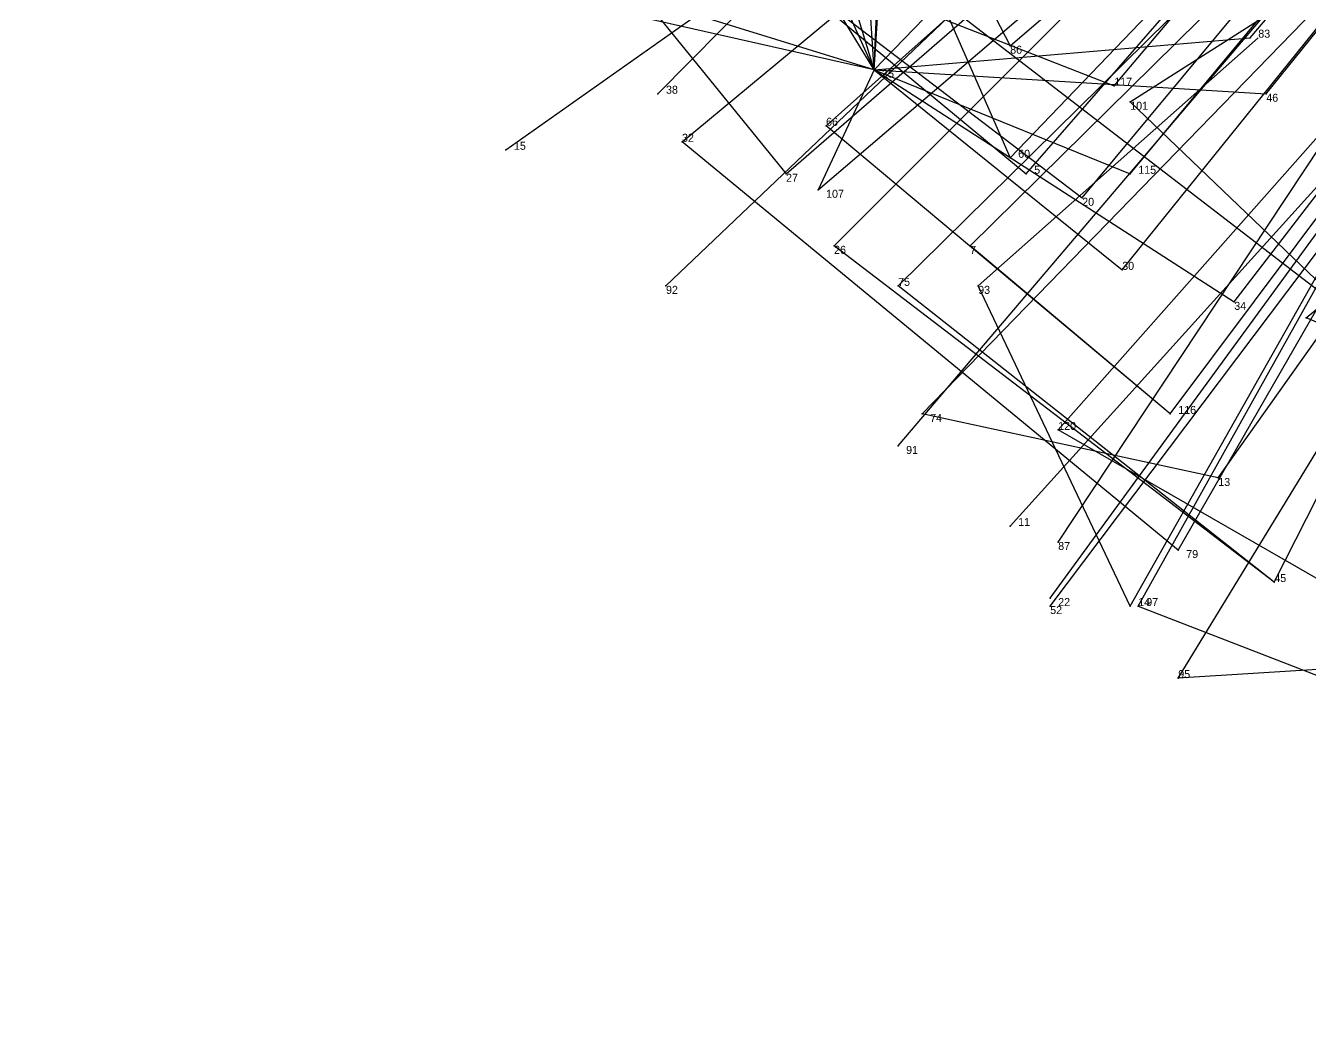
# Model space of a CAD drawing. Extents: x -0.5 to 0.59, y -0.5 to 0.58.
# Drawn here: x -0.424 to -0.2635, y -0.449 to -0.3255 of the extents above; entities that cross this region are included whole.
import ezdxf

# ---------------------------------------------------------------- set-up
doc = ezdxf.new("R2010")
doc.units = 0
for name, color, linetype in [('Facilities', 3, 'CONTINUOUS'), ('Facilities_lines', 3, 'CONTINUOUS'), ('Normals', 1, 'CONTINUOUS'), ('Source_points', 5, 'CONTINUOUS'), ('Text', 3, 'CONTINUOUS')]:
    doc.layers.add(name, color=color, linetype=linetype)

msp = doc.modelspace()

# ---------------------------------------------------------------- linework, layer by layer
at = {"layer": 'Facilities', "color": 3}
for p in [(-0.318, -0.331, -1.147), (-0.345, -0.334, -1.2), (-0.364, -0.341, -1.246), (-0.344, -0.358, -1.243), (-0.281, -0.374, -1.168), (-0.315, -0.378, -1.25), (-0.275, -0.382, -1.25), (-0.301, -0.388, -1.25), (-0.295, -0.39, -1.223), (-0.28, -0.391, -1.202), (-0.268, -0.395, -1.193), (-0.296, -0.397, -1.238), (-0.296, -0.398, -1.241), (-0.286, -0.398, -1.224), (-0.285, -0.398, -1.223)]:
    msp.add_point(p, dxfattribs=at)
at = {"layer": 'Facilities_lines', "color": 3}
for p, q in [((-0.424, -0.227, -1.202), (-0.329, -0.344, -1.191)), ((-0.34, -0.253, -1.25), (-0.301, -0.342, -1.25)), ((-0.34, -0.253, -1.25), (-0.301, -0.328, -1.25)), ((-0.318, -0.331, -1.147), (-0.316, -0.283, -1.06)), ((-0.318, -0.331, -1.147), (-0.331, -0.288, -1.096)), ((-0.349, -0.292, -1.25), (-0.21, -0.399, -1.25)), ((-0.318, -0.331, -1.147), (-0.338, -0.298, -1.127)), ((-0.318, -0.331, -1.147), (-0.332, -0.3, -1.119)), ((-0.318, -0.331, -1.147), (-0.32, -0.3, -1.096)), ((-0.318, -0.331, -1.147), (-0.316, -0.301, -1.09)), ((-0.334, -0.315, -1.148), (-0.299, -0.344, -1.139)), ((-0.334, -0.315, -1.148), (-0.292, -0.347, -1.135)), ((-0.334, -0.315, -1.148), (-0.288, -0.333, -1.1)), ((-0.318, -0.331, -1.147), (-0.347, -0.322, -1.184)), ((-0.318, -0.331, -1.147), (-0.349, -0.324, -1.19)), ((-0.318, -0.331, -1.147), (-0.271, -0.327, -1.06)), ((-0.318, -0.331, -1.147), (-0.325, -0.346, -1.186)), ((-0.318, -0.331, -1.147), (-0.287, -0.356, -1.144)), ((-0.318, -0.331, -1.147), (-0.273, -0.36, -1.13)), ((-0.318, -0.331, -1.147), (-0.269, -0.334, -1.073)), ((-0.318, -0.331, -1.147), (-0.286, -0.344, -1.118)), ((-0.215, -0.403, -1.25), (-0.286, -0.335, -1.25)), ((-0.281, -0.374, -1.168), (-0.324, -0.338, -1.17)), ((-0.28, -0.391, -1.202), (-0.342, -0.34, -1.205)), ((-0.268, -0.395, -1.193), (-0.323, -0.353, -1.198)), ((-0.281, -0.374, -1.168), (-0.306, -0.353, -1.169)), ((-0.268, -0.395, -1.193), (-0.315, -0.358, -1.192)), ((-0.286, -0.398, -1.224), (-0.305, -0.358, -1.25)), ((-0.186, -0.395, -1.25), (-0.264, -0.362, -1.25)), ((-0.275, -0.382, -1.25), (-0.312, -0.374, -1.218)), ((-0.168, -0.449, -1.25), (-0.295, -0.376, -1.25)), ((-0.285, -0.398, -1.223), (-0.174, -0.441, -1.186)), ((-0.215, -0.403, -1.25), (-0.28, -0.407, -1.235))]:
    msp.add_line(p, q, dxfattribs=at)
at = {"layer": 'Normals', "color": 1}
for p, q in [((-0.271, -0.327, -1.06), (-0.211, -0.256, -1.099)), ((-0.345, -0.334, -1.2), (-0.275, -0.263, -1.204)), ((-0.288, -0.333, -1.1), (-0.228, -0.262, -1.138)), ((-0.269, -0.334, -1.073), (-0.211, -0.262, -1.111)), ((-0.318, -0.331, -1.147), (-0.253, -0.264, -1.184)), ((-0.324, -0.338, -1.17), (-0.25, -0.272, -1.187)), ((-0.299, -0.344, -1.139), (-0.238, -0.274, -1.176)), ((-0.286, -0.344, -1.118), (-0.227, -0.273, -1.156)), ((-0.342, -0.34, -1.205), (-0.265, -0.276, -1.207)), ((-0.292, -0.347, -1.135), (-0.233, -0.276, -1.172)), ((-0.329, -0.344, -1.191), (-0.254, -0.279, -1.2)), ((-0.325, -0.346, -1.186), (-0.25, -0.282, -1.2)), ((-0.323, -0.353, -1.198), (-0.253, -0.283, -1.205)), ((-0.287, -0.356, -1.144), (-0.229, -0.284, -1.181)), ((-0.306, -0.353, -1.169), (-0.237, -0.285, -1.192)), ((-0.273, -0.36, -1.13), (-0.217, -0.287, -1.168)), ((-0.315, -0.358, -1.192), (-0.244, -0.288, -1.199)), ((-0.364, -0.341, -1.246), (-0.299, -0.295, -1.185)), ((-0.281, -0.374, -1.168), (-0.222, -0.295, -1.189)), ((-0.344, -0.358, -1.243), (-0.281, -0.298, -1.194)), ((-0.312, -0.374, -1.218), (-0.243, -0.303, -1.207)), ((-0.28, -0.391, -1.202), (-0.23, -0.304, -1.198)), ((-0.268, -0.395, -1.193), (-0.223, -0.306, -1.195)), ((-0.301, -0.328, -1.25), (-0.28, -0.31, -1.154)), ((-0.295, -0.39, -1.223), (-0.242, -0.31, -1.194)), ((-0.285, -0.398, -1.223), (-0.237, -0.312, -1.201)), ((-0.286, -0.398, -1.224), (-0.238, -0.313, -1.202)), ((-0.301, -0.342, -1.25), (-0.277, -0.317, -1.156)), ((-0.315, -0.378, -1.25), (-0.264, -0.318, -1.189)), ((-0.286, -0.335, -1.25), (-0.264, -0.321, -1.154)), ((-0.296, -0.397, -1.238), (-0.242, -0.323, -1.197)), ((-0.295, -0.376, -1.25), (-0.249, -0.324, -1.178)), ((-0.305, -0.358, -1.25), (-0.27, -0.327, -1.162)), ((-0.296, -0.398, -1.241), (-0.244, -0.329, -1.193)), ((-0.28, -0.407, -1.235), (-0.233, -0.33, -1.192)), ((-0.275, -0.382, -1.25), (-0.241, -0.334, -1.169)), ((-0.301, -0.388, -1.25), (-0.254, -0.336, -1.179)), ((-0.264, -0.362, -1.25), (-0.246, -0.347, -1.153))]:
    msp.add_line(p, q, dxfattribs=at)
at = {"layer": 'Source_points', "color": 5}
for p in [(-0.271, -0.327, -1.06), (-0.301, -0.328, -1.25), (-0.288, -0.333, -1.1), (-0.286, -0.335, -1.25), (-0.269, -0.334, -1.073), (-0.324, -0.338, -1.17), (-0.342, -0.34, -1.205), (-0.301, -0.342, -1.25), (-0.329, -0.344, -1.191), (-0.299, -0.344, -1.139), (-0.286, -0.344, -1.118), (-0.325, -0.346, -1.186), (-0.292, -0.347, -1.135), (-0.323, -0.353, -1.198), (-0.306, -0.353, -1.169), (-0.287, -0.356, -1.144), (-0.315, -0.358, -1.192), (-0.305, -0.358, -1.25), (-0.273, -0.36, -1.13), (-0.264, -0.362, -1.25), (-0.312, -0.374, -1.218), (-0.295, -0.376, -1.25), (-0.28, -0.407, -1.235)]:
    msp.add_point(p, dxfattribs=at)

# ---------------------------------------------------------------- texts
at = {"layer": 'Text', "color": 3}
for s, p in [('83', (-0.27, -0.327, -1.06)), ('86', (-0.301, -0.329, -1.25)), ('25', (-0.317, -0.332, -1.147)), ('117', (-0.288, -0.333, -1.1)), ('38', (-0.344, -0.334, -1.2)), ('101', (-0.286, -0.336, -1.25)), ('46', (-0.269, -0.335, -1.073)), ('66', (-0.324, -0.338, -1.17)), ('15', (-0.363, -0.341, -1.246)), ('32', (-0.342, -0.34, -1.205)), ('60', (-0.3, -0.342, -1.25)), ('5', (-0.298, -0.344, -1.139)), ('115', (-0.285, -0.344, -1.118)), ('27', (-0.329, -0.345, -1.191)), ('107', (-0.324, -0.347, -1.186)), ('20', (-0.292, -0.348, -1.135)), ('26', (-0.323, -0.354, -1.198)), ('7', (-0.306, -0.354, -1.169)), ('30', (-0.287, -0.356, -1.144)), ('75', (-0.315, -0.358, -1.192)), ('92', (-0.344, -0.359, -1.243)), ('93', (-0.305, -0.359, -1.25)), ('34', (-0.273, -0.361, -1.13)), ('116', (-0.28, -0.374, -1.168)), ('74', (-0.311, -0.375, -1.218)), ('120', (-0.295, -0.376, -1.25)), ('91', (-0.314, -0.379, -1.25)), ('13', (-0.275, -0.383, -1.25)), ('11', (-0.3, -0.388, -1.25)), ('87', (-0.295, -0.391, -1.223)), ('79', (-0.279, -0.392, -1.202)), ('45', (-0.268, -0.395, -1.193)), ('52', (-0.296, -0.399, -1.241)), ('22', (-0.295, -0.398, -1.238)), ('14', (-0.285, -0.398, -1.224)), ('97', (-0.284, -0.398, -1.223)), ('95', (-0.28, -0.407, -1.235))]:
    msp.add_text(s, height=0.001, dxfattribs=at).set_placement(p)

doc.saveas('drawing.dxf')
